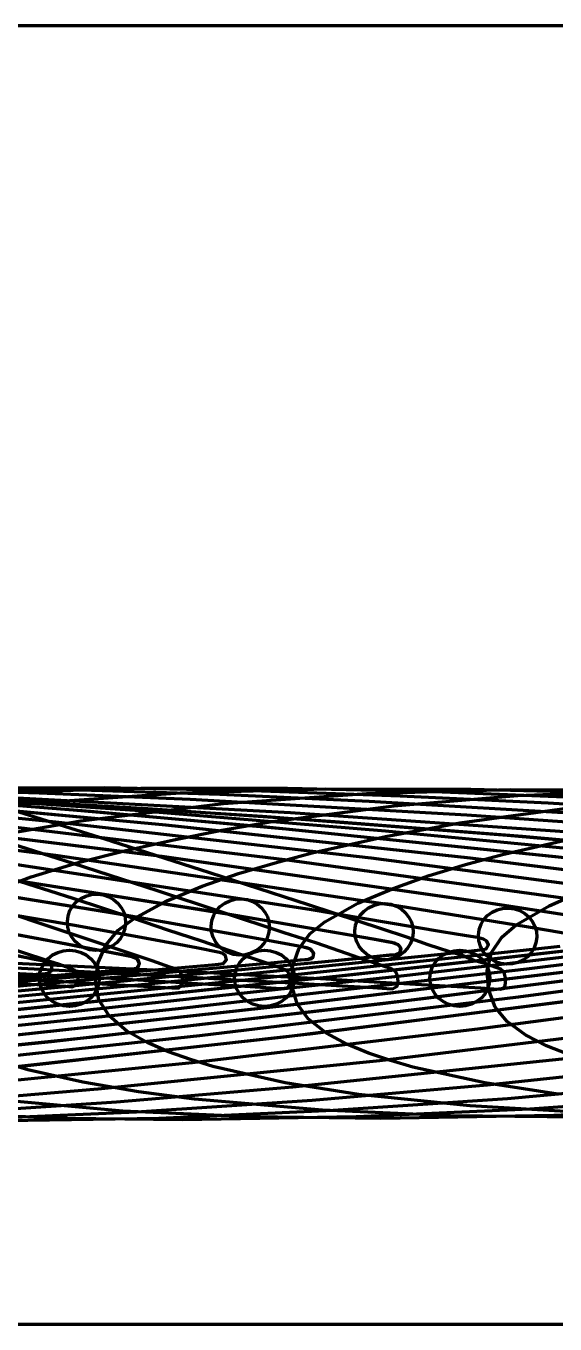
# Model space of a CAD drawing. Header units: millimetres. Extents: x 0 to 1189, y 0 to 841.
# Drawn here: x 629.9 to 667.5, y 416.7 to 508.9 of the extents above; entities that cross this region are included whole.
import ezdxf

# ---------------------------------------------------------------- set-up
doc = ezdxf.new("R2010")
doc.units = ezdxf.units.MM
doc.layers.add('1', color=7, linetype='Continuous', true_color=0xffffff)

msp = doc.modelspace()

# ---------------------------------------------------------------- linework, layer by layer
at = {"layer": '1', "color": 8, "linetype": 'Continuous', "lineweight": 70}
for p, q in [((957.216019, 508.902458), (87.17971, 508.902458)), ((87.17971, 416.74097), (957.216019, 416.74097))]:
    msp.add_line(p, q, dxfattribs=at)
at = {"layer": '1', "color": 163, "linetype": 'Continuous', "lineweight": 70}
for points in [[(510.510753, 445.071872), (546.526774, 444.375899), (582.530985, 443.173959), (602.778455, 442.28411), (623.021223, 441.24826), (628.6885, 440.94415), (631.182232, 440.812899), (632.278961, 440.745471), (632.710048, 440.722583), (633.14475, 440.687958), (633.499505, 440.855178), (633.591692, 441.265542), (633.375854, 441.841684), (632.794215, 442.087825), (632.196364, 442.288493), (631.592076, 442.482396), (614.468207, 448.110369), (591.502991, 455.191431), (568.400451, 461.812872), (545.176184, 467.956459), (521.836584, 473.622078), (500.993655, 478.255843)], [(510.510753, 445.071872), (546.526774, 444.375899), (582.530986, 443.173959), (602.778455, 442.28411), (623.021223, 441.24826), (628.6885, 440.94415), (631.182232, 440.812899), (632.278961, 440.745471), (632.710048, 440.722583), (633.14475, 440.687958), (633.499505, 440.855178), (633.591692, 441.265542), (633.375854, 441.841684), (632.794215, 442.087825), (632.196364, 442.288493), (631.592076, 442.482396), (614.468207, 448.110369), (591.502991, 455.191431), (568.400451, 461.812872), (545.176184, 467.956459), (521.836584, 473.622078), (500.993655, 478.255843)], [(506.518779, 432.538716), (539.089506, 434.714153), (571.651016, 437.034467), (604.204994, 439.473186), (628.613377, 441.40785), (630.646806, 441.574731), (631.073728, 441.607152), (631.497688, 441.648543), (631.74267, 441.908004), (631.706307, 442.196221), (631.558279, 442.356092), (631.351064, 442.442133), (631.008047, 442.531293), (630.388005, 442.657426), (629.278685, 442.873587), (627.297446, 443.259309), (616.614196, 445.285628), (597.579518, 448.654952), (578.498834, 451.742581), (559.374347, 454.55004), (540.211245, 457.081092), (521.012211, 459.323946), (501.780157, 461.259247)], [(506.455092, 432.534914), (539.014538, 434.708695), (571.562127, 437.027907), (604.09846, 439.46528), (628.49122, 441.397106), (630.523182, 441.559782), (631.37901, 441.623802), (631.708666, 441.809483), (631.720121, 442.156194), (631.42893, 442.418931), (631.056123, 442.516752), (630.435598, 442.647984), (629.326109, 442.866626), (627.344884, 443.24882), (616.660464, 445.276922), (597.622598, 448.647649), (578.536063, 451.736859), (559.405535, 454.545688), (540.235677, 457.078035), (521.029299, 459.322064), (501.788794, 461.258441)], [(504.507854, 431.140531), (534.608183, 433.0873), (564.685489, 435.324269), (594.74476, 437.746302), (624.785966, 440.327908), (647.302292, 442.392388), (649.17791, 442.566985), (649.96724, 442.638286), (650.278072, 442.792169), (650.330196, 443.067211), (650.145014, 443.322984), (649.831767, 443.460212), (649.25737, 443.575309), (648.229292, 443.763647), (646.394413, 444.093828), (636.499127, 445.8436), (610.041644, 450.112287), (583.497657, 453.833348), (559.841132, 456.687733), (536.132186, 459.089453), (512.375463, 460.981107)], [(505.099508, 431.174801), (535.282172, 433.13478), (565.442724, 435.383499), (595.589355, 437.816769), (625.723831, 440.41118), (648.313064, 442.490488), (649.366972, 442.589993), (649.833642, 442.629734), (650.18325, 442.704308), (650.320191, 442.876816), (650.324039, 443.094335), (650.103126, 443.351693), (649.513564, 443.531531), (647.444333, 443.902266), (645.373483, 444.281084), (635.548846, 446.00646), (609.285244, 450.226121), (582.941484, 453.905512), (565.340866, 456.063791), (547.70975, 457.976311), (530.054387, 459.625438), (512.370516, 460.981428)], [(513.262972, 432.550264), (544.759261, 434.711889), (576.244905, 437.0361), (607.720802, 439.489886), (631.319073, 441.438984), (634.268335, 441.686266), (637.21712, 441.943849), (637.492559, 441.958182), (637.764683, 442.012718), (637.915305, 442.172427), (637.940222, 442.390844), (637.808736, 442.635611), (637.55757, 442.763494), (637.122132, 442.874711), (631.789109, 443.893708), (626.450609, 444.889088), (607.431455, 448.226723), (588.367778, 451.283423), (569.259434, 454.058265), (553.944645, 456.079112), (538.607457, 457.917789), (523.247696, 459.565891), (507.868779, 461.009537)], [(514.717805, 431.313952), (543.992547, 433.271428), (573.242472, 435.529461), (602.472304, 437.985767), (631.681801, 440.61545), (653.572649, 442.724149), (655.396152, 442.90272), (656.163317, 442.976447), (656.467874, 443.119731), (656.533554, 443.370883), (656.383709, 443.624335), (656.090316, 443.774698), (655.531294, 443.884417), (654.530354, 444.062653), (652.744256, 444.375498), (643.112014, 446.032493), (617.360476, 450.073786), (591.528365, 453.595901), (568.509011, 456.297358), (545.440938, 458.569582), (522.328372, 460.356953), (522.328372, 460.356953), (509.205734, 461.122496)], [(513.323784, 431.231141), (542.475134, 433.161001), (571.607899, 435.397426), (600.725793, 437.834539), (629.82893, 440.443417), (651.643745, 442.53586), (655.732391, 442.944205), (656.160567, 442.978015), (656.464556, 443.114502), (656.517381, 443.439699), (656.351169, 443.655613), (655.865286, 443.821051), (655.353948, 443.918904), (654.548623, 444.062146), (644.779903, 445.754497), (618.667099, 449.881121), (592.478753, 453.475345), (574.981509, 455.580161), (557.455242, 457.442664), (539.90328, 459.045216), (522.333599, 460.356602), (522.333599, 460.356602), (509.292512, 461.11807)], [(668.079141, 444.502633), (667.132476, 444.660667), (665.443942, 444.938837), (656.337789, 446.410278), (631.998139, 449.996783), (607.58978, 453.121008), (585.84477, 455.516608), (564.058442, 457.529842), (542.23419, 459.108645), (542.23419, 459.108645), (526.745754, 459.920412), (511.243611, 460.427111), (495.732477, 460.519377), (480.227288, 460.091641), (472.115692, 459.624539), (464.017741, 458.963902), (455.940763, 458.082673), (447.89769, 456.939645), (439.907107, 455.479491)], [(668.079141, 444.502633), (667.132476, 444.660667), (665.443942, 444.938837), (656.337789, 446.410278), (631.998139, 449.996783), (607.58978, 453.121008), (585.84477, 455.516608), (564.058442, 457.529842), (542.23419, 459.108645), (542.23419, 459.108645), (526.745754, 459.920412), (511.243611, 460.427111), (495.732477, 460.519377), (480.227288, 460.091641), (472.115692, 459.624539), (464.017741, 458.963902), (455.940763, 458.082673), (447.89769, 456.939645), (439.907107, 455.479491)], [(491.864017, 430.832075), (522.52559, 432.720519), (553.170706, 434.898496), (583.803946, 437.251945), (614.425934, 439.748053), (637.382737, 441.735732), (643.120403, 442.249143), (643.570273, 442.294354), (643.923164, 442.332667), (644.138312, 442.609435), (644.068927, 442.886695), (643.87725, 443.037761), (643.642984, 443.124293), (642.014312, 443.445456), (640.379843, 443.750177), (637.811287, 444.228581), (633.223008, 445.062004), (605.346411, 449.742459), (577.376936, 453.814911), (562.427034, 455.742856), (547.454177, 457.496852), (532.462456, 459.06831), (517.452503, 460.444065)], [(491.864017, 430.832075), (522.52559, 432.720519), (553.170706, 434.898496), (583.803946, 437.251945), (614.425934, 439.748053), (637.382737, 441.735732), (643.120403, 442.249143), (643.570273, 442.294354), (643.923164, 442.332667), (644.138312, 442.609435), (644.068927, 442.886695), (643.87725, 443.037761), (643.642984, 443.124293), (642.014312, 443.445456), (640.379843, 443.750177), (637.811287, 444.228581), (633.223008, 445.062004), (605.346411, 449.742459), (577.376936, 453.814911), (562.427034, 455.742856), (547.454177, 457.496852), (532.462456, 459.06831), (517.452503, 460.444065)], [(517.461707, 432.826003), (549.339663, 435.041377), (581.20711, 437.414108), (613.064284, 439.920879), (636.947171, 441.916533), (637.415657, 441.95579), (637.774874, 442.016104), (637.9461, 442.324464), (637.852195, 442.591942), (637.652241, 442.727991), (637.416362, 442.804535), (635.49646, 443.188686), (633.57141, 443.555369), (631.646358, 443.920744), (621.371495, 445.807741), (593.898674, 450.426562), (566.337725, 454.457706), (547.918068, 456.824102), (529.465129, 458.92263), (510.982135, 460.734866)], [(670.914311, 445.36453), (662.129471, 446.723405), (638.661658, 450.045416), (615.137208, 452.938896), (594.187798, 455.158073), (573.2038, 457.023059), (552.181946, 458.484794), (552.181946, 458.484794), (537.138495, 459.239839), (522.079445, 459.704715), (507.016735, 459.778611), (491.957033, 459.360676), (484.081908, 458.911263), (476.219695, 458.277578), (468.37258, 457.432543), (460.561367, 456.336457), (452.806419, 454.935984), (445.124076, 453.141946)], [(671.647788, 446.481575), (648.269878, 449.710492), (624.83758, 452.515408), (612.321197, 453.842816), (599.792913, 455.049806), (587.252511, 456.129772), (574.701697, 457.07175), (562.142854, 457.860178), (562.142854, 457.860178), (547.697936, 458.552597), (533.249568, 458.976244), (518.793139, 459.042927), (504.337998, 458.659181), (496.78311, 458.246866), (489.243088, 457.666039), (481.720093, 456.89186), (474.217426, 455.886936), (466.742881, 454.598515), (459.35349, 452.956137), (455.213228, 451.814672), (451.13009, 450.468839), (447.13207, 448.822007), (445.199054, 447.843257)], [(671.647788, 446.481575), (648.269878, 449.710492), (624.83758, 452.515408), (612.321197, 453.842816), (599.792913, 455.049806), (587.252511, 456.129772), (574.701697, 457.07175), (562.142854, 457.860178), (562.142854, 457.860178), (547.697936, 458.552597), (533.249568, 458.976244), (518.793139, 459.042927), (504.337998, 458.659181), (496.78311, 458.246866), (489.243088, 457.666039), (481.720093, 456.89186), (474.217426, 455.886936), (466.742881, 454.598515), (459.35349, 452.956137), (455.213228, 451.814672), (451.13009, 450.468839), (447.13207, 448.822007), (445.199054, 447.843257)], [(672.122196, 445.169596), (663.247847, 446.553767), (639.539301, 449.929082), (615.779154, 452.865574), (594.620572, 455.11572), (573.423504, 457.005484), (552.188979, 458.484387), (552.188979, 458.484387), (537.175468, 459.238314), (522.156091, 459.703249), (507.126703, 459.779731), (492.103021, 459.367414), (484.252687, 458.922867), (476.418369, 458.29607), (468.602393, 457.460648), (460.808402, 456.375616), (453.044499, 454.984421), (445.359258, 453.204509)], [(676.771033, 446.89315), (654.416019, 449.825108), (632.013566, 452.373881), (612.06761, 454.325787), (592.092836, 455.962312), (572.096645, 457.235993), (572.096645, 457.235993), (557.975009, 457.876491), (543.851636, 458.257976), (529.721714, 458.298471), (515.589387, 457.906763)], [(676.771033, 446.89315), (654.416019, 449.825108), (632.013566, 452.373881), (612.06761, 454.325787), (592.092836, 455.962312), (572.096645, 457.235993), (572.096645, 457.235993), (557.975009, 457.876491), (543.851636, 458.257976), (529.721714, 458.298471), (515.589387, 457.906763)], [(552.904119, 433.419937), (581.323885, 435.694631), (609.72706, 438.182262), (638.113364, 440.857523), (659.389069, 443.009585), (661.161568, 443.194976), (662.153485, 443.298636), (662.372722, 443.321821), (662.581214, 443.379638), (662.736565, 443.674282), (662.624831, 443.928841), (662.38704, 444.06968), (661.962836, 444.175527), (661.185007, 444.299266), (659.422952, 444.597952), (650.025768, 446.171402), (624.909547, 450.002457), (599.722107, 453.338547), (577.283177, 455.895822), (554.80064, 458.04533)], [(552.904119, 433.419937), (581.323885, 435.694631), (609.72706, 438.182262), (638.113364, 440.857523), (659.389069, 443.009585), (661.161568, 443.194976), (662.153485, 443.298636), (662.372722, 443.321821), (662.581214, 443.379638), (662.736565, 443.674282), (662.624831, 443.928841), (662.38704, 444.06968), (661.962836, 444.175527), (661.185007, 444.299266), (659.422952, 444.597952), (650.025768, 446.171402), (624.909547, 450.002457), (599.722107, 453.338547), (577.283177, 455.895822), (554.80064, 458.04533)], [(683.051134, 447.131988), (661.470397, 449.819591), (639.853543, 452.156975), (620.611575, 453.946897), (601.342432, 455.446924), (582.048249, 456.611899), (582.048249, 456.611899), (568.433045, 457.1935), (554.816181, 457.533556), (541.194051, 457.559852), (527.570649, 457.187106), (520.447936, 456.802539), (513.338544, 456.265253)], [(683.00125, 447.13771), (661.434382, 449.824128), (639.826259, 452.159896), (620.590244, 453.948795), (601.329008, 455.447885), (582.048139, 456.611915), (582.048139, 456.611915), (568.433749, 457.193477), (554.813077, 457.533594), (541.197091, 457.559875), (527.593686, 457.188121), (520.474036, 456.804205), (513.359119, 456.267071)], [(669.772652, 449.673934), (648.600095, 451.852354), (634.468524, 453.126415), (620.323229, 454.25111), (606.166279, 455.213009), (592.004268, 455.987611), (592.004268, 455.987611), (578.9025, 456.510405), (565.801055, 456.809212), (552.703266, 456.821802), (539.616808, 456.469922), (531.397987, 456.02355), (523.185754, 455.366814), (514.996203, 454.4557)], [(667.535135, 449.919621), (646.970847, 452.006553), (633.244692, 453.229836), (619.507444, 454.311146), (605.759686, 455.238011), (591.993694, 455.988116), (591.993694, 455.988116), (578.705896, 456.516635), (565.409514, 456.814084), (552.10875, 456.814351), (538.808231, 456.434316), (531.854543, 456.053512), (524.913774, 455.524517), (517.988028, 454.822459)], [(685.079512, 449.549018), (665.151001, 451.347268), (651.852905, 452.397459), (638.545156, 453.322914), (625.229403, 454.111317), (611.904982, 454.739549), (611.904982, 454.739549), (599.748749, 455.147604), (587.588055, 455.36351), (575.43102, 455.342553), (563.283526, 455.016661), (555.653929, 454.620514), (548.029947, 454.043237), (540.424939, 453.243738), (532.862098, 452.155892), (525.357444, 450.677004), (521.84678, 449.786716), (518.386808, 448.727343)], [(675.452304, 449.812747), (655.437921, 451.7261), (637.626963, 453.191472), (619.797941, 454.417599), (601.948429, 455.363869), (601.948429, 455.363869), (589.196788, 455.832705), (576.439817, 456.08901), (563.679104, 456.077131), (550.918653, 455.720495), (542.913458, 455.281923), (534.925734, 454.641625), (526.959455, 453.753674), (519.022013, 452.541969)], [(675.452304, 449.812747), (655.437921, 451.7261), (637.626963, 453.191472), (619.797941, 454.417599), (601.948429, 455.363869), (601.948429, 455.363869), (589.196788, 455.832705), (576.439817, 456.08901), (563.679104, 456.077131), (550.918653, 455.720495), (542.913458, 455.281923), (534.925734, 454.641625), (526.959455, 453.753674), (519.022013, 452.541969)], [(683.591616, 449.692539), (664.067684, 451.437145), (646.695167, 452.771602), (629.307335, 453.88574), (611.906497, 454.739495), (611.906497, 454.739495), (599.593649, 455.151656), (587.280278, 455.366137), (574.964402, 455.33617), (562.649691, 454.989827), (554.923728, 454.573689), (547.214106, 453.969144), (539.524718, 453.131203), (531.862161, 451.985348), (524.266843, 450.416944), (519.804197, 449.188534)], [(553.087845, 452.856598), (563.869566, 453.937644), (574.686002, 454.589671), (585.516685, 454.918719), (596.352455, 454.993411), (607.188249, 454.863214), (618.02093, 454.565877), (628.848799, 454.130997), (648.685694, 453.05066), (668.505131, 451.683584), (688.307559, 450.082715)], [(553.087845, 452.856598), (563.869566, 453.937644), (574.686002, 454.589671), (585.516685, 454.918719), (596.352455, 454.993411), (607.188249, 454.863214), (618.02093, 454.565877), (628.848799, 454.130997), (648.685694, 453.05066), (668.505131, 451.683584), (688.307559, 450.082715)], [(566.538908, 452.790882), (577.212869, 453.89844), (587.923723, 454.559488), (598.649305, 454.880781), (609.380173, 454.937276), (620.111029, 454.783531), (630.838411, 454.460326), (641.560474, 453.999612), (661.202834, 452.883227), (680.829769, 451.518513), (700.445378, 449.988747)], [(566.538908, 452.790882), (577.212869, 453.89844), (587.923723, 454.559488), (598.649305, 454.880781), (609.380173, 454.937276), (620.111029, 454.783531), (630.838411, 454.460326), (641.560474, 453.999612), (661.202834, 452.883227), (680.829769, 451.518513), (700.445378, 449.988747)], [(579.98997, 452.725165), (590.555667, 453.858916), (601.16105, 454.528033), (611.783357, 454.840358), (622.409594, 454.877502), (633.033787, 454.700039), (643.65424, 454.352696), (654.270804, 453.86954), (673.721545, 452.721738), (693.154398, 451.35615), (712.583197, 449.894779)], [(579.98997, 452.725165), (590.555667, 453.858916), (601.16105, 454.528033), (611.783357, 454.840358), (622.409594, 454.877502), (633.033787, 454.700039), (643.65424, 454.352696), (654.270804, 453.86954), (673.721545, 452.721738), (693.154398, 451.35615), (712.583197, 449.894779)], [(593.441033, 452.659449), (603.898535, 453.820509), (614.397535, 454.501539), (624.915194, 454.808049), (635.437524, 454.82483), (645.957312, 454.618815), (656.472055, 454.241948), (666.98188, 453.734048), (686.238636, 452.559636), (705.479965, 451.195066), (724.721016, 449.800811)], [(593.441033, 452.659449), (603.898535, 453.820509), (614.397535, 454.501539), (624.915194, 454.808049), (635.437524, 454.82483), (645.957312, 454.618815), (656.472055, 454.241948), (666.98188, 453.734048), (686.238636, 452.559636), (705.479965, 451.195066), (724.721016, 449.800811)], [(606.892096, 452.593732), (617.24126, 453.782308), (627.633721, 454.476183), (638.046523, 454.778168), (648.464895, 454.775296), (658.880594, 454.539993), (669.290247, 454.131261), (679.693689, 453.595848), (698.755113, 452.396759), (717.805933, 451.036722), (736.858835, 449.706843)], [(606.892096, 452.593732), (617.24126, 453.782308), (627.633721, 454.476183), (638.046523, 454.778168), (648.464895, 454.775296), (658.880594, 454.539993), (669.290247, 454.131261), (679.693689, 453.595848), (698.755113, 452.396759), (717.805933, 451.036722), (736.858835, 449.706843)], [(620.343159, 452.528016), (630.583254, 453.743432), (640.871861, 454.447435), (651.180203, 454.741121), (661.492833, 454.717642), (671.802743, 454.457255), (682.10711, 454.023713), (692.405306, 453.465307), (711.272351, 452.232292), (730.131108, 450.871975), (748.996655, 449.612875)], [(620.343159, 452.528016), (630.583254, 453.743432), (640.871861, 454.447435), (651.180203, 454.741121), (661.492833, 454.717642), (671.802743, 454.457255), (682.10711, 454.023713), (692.405306, 453.465307), (711.272351, 452.232292), (730.131108, 450.871975), (748.996655, 449.612875)], [(633.794222, 452.462299), (643.92619, 453.704544), (654.109416, 454.418274), (664.31312, 454.703405), (674.520806, 454.659178), (684.725335, 454.374238), (694.924212, 453.917623), (705.116794, 453.337463), (723.789603, 452.065564), (742.456019, 450.703054), (761.134474, 449.518907)], [(633.794222, 452.462299), (643.92619, 453.704544), (654.109416, 454.418274), (664.31312, 454.703405), (674.520806, 454.659178), (684.725335, 454.374238), (694.924212, 453.917623), (705.116794, 453.337463), (723.789603, 452.065564), (742.456019, 450.703054), (761.134474, 449.518907)], [(647.245285, 452.396582), (656.011524, 453.539036), (664.823137, 454.256445), (673.656632, 454.612707), (682.497347, 454.676383), (691.33726, 454.514375), (700.172788, 454.185629), (709.002819, 453.736224), (717.827647, 453.199999), (736.30662, 451.90374), (754.782054, 450.547374), (773.272293, 449.424939)], [(647.245285, 452.396582), (656.011524, 453.539036), (664.823137, 454.256445), (673.656632, 454.612707), (682.497347, 454.676383), (691.33726, 454.514375), (700.172788, 454.185629), (709.002819, 453.736224), (717.827647, 453.199999), (736.30662, 451.90374), (754.782054, 450.547374), (773.272293, 449.424939)], [(660.696348, 452.330866), (669.367203, 453.497734), (678.08612, 454.227738), (686.828189, 454.582496), (695.577743, 454.632669), (704.32614, 454.449598), (713.069537, 454.096976), (721.806884, 453.624268), (730.538758, 453.067171), (744.253122, 452.083978), (757.965022, 451.048611), (771.680394, 450.077153), (785.410112, 449.330971)], [(660.696348, 452.330866), (669.367203, 453.497734), (678.08612, 454.227738), (686.828189, 454.582496), (695.577743, 454.632669), (704.32614, 454.449598), (713.069537, 454.096976), (721.806884, 453.624268), (730.538758, 453.067171), (744.253122, 452.083978), (757.965022, 451.048611), (771.680394, 450.077153), (785.410112, 449.330971)], [(610.489236, 443.265285), (639.450553, 441.869633), (643.24022, 441.672961), (647.033755, 441.4604), (650.8199, 441.263766), (654.611945, 441.045575), (658.404489, 440.821217), (662.192991, 440.603456), (663.111175, 440.547469), (663.570673, 440.518451), (663.775473, 440.572293), (663.91965, 440.768611), (663.967287, 441.235356), (663.850668, 441.694731), (663.561021, 441.952607), (663.217037, 442.069937), (662.684117, 442.267769), (661.709396, 442.550501), (660.870794, 442.902325), (660.00266, 443.161914), (658.46737, 443.67224), (656.93981, 444.20681), (649.951529, 446.497572), (642.959923, 448.778938), (635.953034, 451.012817), (628.93587, 453.214122)], [(610.489236, 443.265285), (639.450553, 441.869633), (643.24022, 441.672961), (647.033755, 441.4604), (650.8199, 441.263766), (654.611945, 441.045575), (658.404489, 440.821217), (662.192991, 440.603456), (663.111175, 440.547469), (663.570673, 440.518451), (663.775473, 440.572293), (663.91965, 440.768611), (663.967287, 441.235356), (663.850668, 441.694731), (663.561021, 441.952607), (663.217037, 442.069937), (662.684117, 442.267769), (661.709396, 442.550501), (660.870794, 442.902325), (660.00266, 443.161914), (658.46737, 443.67224), (656.93981, 444.20681), (649.951529, 446.497572), (642.959923, 448.778938), (635.953034, 451.012817), (628.93587, 453.214122)], [(610.489236, 443.265285), (639.450553, 441.869633), (643.24022, 441.672961), (647.033755, 441.4604), (650.8199, 441.263766), (654.611945, 441.045575), (658.404489, 440.821217), (662.192991, 440.603456), (663.111175, 440.547469), (663.570673, 440.518451), (663.775473, 440.572293), (663.91965, 440.768611), (663.967287, 441.235356), (663.850668, 441.694731), (663.561021, 441.952607), (663.217037, 442.069937), (662.684117, 442.267769), (661.709396, 442.550501), (660.870794, 442.902325), (660.00266, 443.161914), (658.46737, 443.67224), (656.93981, 444.20681), (649.951529, 446.497572), (642.959923, 448.778938), (635.953034, 451.012817), (628.93587, 453.214122)], [(610.489236, 443.265285), (639.450553, 441.869633), (643.24022, 441.672961), (647.033755, 441.4604), (650.8199, 441.263766), (654.611945, 441.045575), (658.404489, 440.821217), (662.192991, 440.603456), (663.111175, 440.547469), (663.570673, 440.518451), (663.775473, 440.572293), (663.91965, 440.768611), (663.967287, 441.235356), (663.850668, 441.694731), (663.561021, 441.952607), (663.217037, 442.069937), (662.684117, 442.267769), (661.709396, 442.550501), (660.870794, 442.902325), (660.00266, 443.161914), (658.46737, 443.67224), (656.93981, 444.20681), (649.951529, 446.497572), (642.959923, 448.778938), (635.953034, 451.012817), (628.93587, 453.214122)], [(626.990736, 447.267134), (630.260005, 448.483999), (633.598263, 449.498778), (636.978017, 450.368755), (640.382832, 451.130242), (643.806561, 451.803416), (647.245285, 452.396582)], [(626.990736, 447.267134), (630.260005, 448.483999), (633.598263, 449.498778), (636.978017, 450.368755), (640.382832, 451.130242), (643.806561, 451.803416), (647.245285, 452.396582)], [(628.471024, 451.538547), (633.794222, 452.462299)], [(628.471024, 451.538547), (633.794222, 452.462299)], [(669.413413, 431.761144), (661.441493, 432.230802), (653.498278, 433.048868), (648.291934, 433.867282), (643.153487, 435.035132), (641.567021, 435.511713), (640.006348, 436.06628), (638.487114, 436.726561), (637.046965, 437.544413), (635.789475, 438.618851), (635.077416, 439.756328), (634.827458, 441.072656), (635.023862, 442.406527), (635.566422, 443.640414), (636.42426, 444.674687), (637.494836, 445.497754), (639.888225, 446.792259), (642.404038, 447.832063), (644.978036, 448.71835), (647.587368, 449.494952), (650.22006, 450.188468), (655.43753, 451.360596), (660.696348, 452.330866)], [(669.413413, 431.761144), (661.441493, 432.230802), (653.498278, 433.048868), (648.291934, 433.867282), (643.153487, 435.035132), (641.567021, 435.511713), (640.006348, 436.06628), (638.487114, 436.726561), (637.046965, 437.544413), (635.789475, 438.618851), (635.077416, 439.756328), (634.827458, 441.072656), (635.023862, 442.406527), (635.566422, 443.640414), (636.42426, 444.674687), (637.494836, 445.497754), (639.888225, 446.792259), (642.404038, 447.832063), (644.978036, 448.71835), (647.587368, 449.494952), (650.22006, 450.188468), (655.43753, 451.360596), (660.696348, 452.330866)], [(627.767704, 442.102474), (642.045405, 441.339799), (645.614277, 441.137959), (649.183174, 440.939574), (652.751654, 440.724444), (654.536459, 440.636197), (655.53236, 440.560795), (655.928681, 440.544604), (656.248353, 440.735554), (656.318963, 441.018161), (656.312609, 441.316548), (656.239239, 441.601493), (656.071382, 441.842795), (655.794995, 441.986275), (655.500542, 442.089481), (655.035336, 442.241721), (654.202297, 442.511366), (652.729905, 443.035862), (650.486801, 443.794793), (648.230334, 444.511189), (643.738018, 446.006592), (639.242298, 447.491641), (633.233444, 449.434474), (627.216742, 451.351366)], [(627.767704, 442.102474), (642.045405, 441.339799), (645.614277, 441.137959), (649.183174, 440.939574), (652.751654, 440.724444), (654.536459, 440.636197), (655.53236, 440.560795), (655.928681, 440.544604), (656.248353, 440.735554), (656.318963, 441.018161), (656.312609, 441.316548), (656.239239, 441.601493), (656.071382, 441.842795), (655.794995, 441.986275), (655.500542, 442.089481), (655.035336, 442.241721), (654.202297, 442.511366), (652.729905, 443.035862), (650.486801, 443.794793), (648.230334, 444.511189), (643.738018, 446.006592), (639.242298, 447.491641), (633.233444, 449.434474), (627.216742, 451.351366)], [(667.667904, 433.071171), (662.480294, 433.859135), (657.356565, 434.984647), (655.772913, 435.44324), (654.211872, 435.97471), (652.687285, 436.604704), (651.23445, 437.383744), (649.939665, 438.402155), (649.154603, 439.485033), (648.780934, 440.76682), (648.831819, 442.108654), (649.259696, 443.377983), (650.061709, 444.446984), (651.10714, 445.292062), (653.470847, 446.615129), (655.965943, 447.673126), (658.521416, 448.575099), (661.113793, 449.366026), (663.730513, 450.072501), (668.91739, 451.270836)], [(667.667904, 433.071171), (662.480294, 433.859135), (657.356565, 434.984647), (655.772913, 435.44324), (654.211872, 435.97471), (652.687285, 436.604704), (651.23445, 437.383744), (649.939665, 438.402155), (649.154603, 439.485033), (648.780934, 440.76682), (648.831819, 442.108654), (649.259696, 443.377983), (650.061709, 444.446984), (651.10714, 445.292062), (653.470847, 446.615129), (655.965943, 447.673126), (658.521416, 448.575099), (661.113793, 449.366026), (663.730513, 450.072501), (668.91739, 451.270836)], [(628.990959, 441.656378), (635.918692, 441.290857), (642.844813, 440.880359), (645.442392, 440.73515), (648.039409, 440.571969), (648.463216, 440.612666), (648.607089, 440.769901), (648.666695, 440.97728), (648.648542, 441.405711), (648.464871, 441.790578), (647.961205, 442.038309), (647.42129, 442.213992), (646.577701, 442.501191), (645.068513, 443.011349), (642.374363, 443.920643), (639.963271, 444.715699), (637.555863, 445.522512), (633.254248, 446.954474), (628.936477, 448.337589)], [(628.990959, 441.656378), (635.918692, 441.290857), (642.844813, 440.880359), (645.442392, 440.73515), (648.039409, 440.571969), (648.463216, 440.612666), (648.607089, 440.769901), (648.666695, 440.97728), (648.648542, 441.405711), (648.464871, 441.790578), (647.961205, 442.038309), (647.42129, 442.213992), (646.577701, 442.501191), (645.068513, 443.011349), (642.374363, 443.920643), (639.963271, 444.715699), (637.555863, 445.522512), (633.254248, 446.954474), (628.936477, 448.337589)], [(747.766397, 447.955064), (754.125223, 447.419152), (755.316646, 447.317846), (755.506401, 447.304786), (755.641771, 447.256722), (755.706367, 447.104786), (755.680752, 446.939633), (755.484713, 446.857215), (754.155127, 446.627959), (752.826196, 446.392111), (738.654378, 443.929982), (719.717187, 440.895955), (700.735642, 438.154183), (681.71215, 435.738174), (662.642739, 433.710237)], [(747.766397, 447.955064), (754.125223, 447.419152), (755.316646, 447.317846), (755.506401, 447.304786), (755.641771, 447.256722), (755.706367, 447.104786), (755.680752, 446.939633), (755.484713, 446.857215), (754.155127, 446.627959), (752.826196, 446.392111), (738.654378, 443.929982), (719.717187, 440.895955), (700.735642, 438.154183), (681.71215, 435.738174), (662.642739, 433.710237)], [(712.987588, 447.732139), (719.810812, 447.007878), (721.089796, 446.869021), (721.320777, 446.816973), (721.398202, 446.600165), (721.311747, 446.387075), (721.08533, 446.321148), (718.224995, 445.848534), (702.964488, 443.405352), (682.578833, 440.409184), (662.15377, 437.699394), (641.690393, 435.294018), (621.187562, 433.256924)], [(712.987588, 447.732139), (719.810812, 447.007878), (721.089796, 446.869021), (721.320777, 446.816973), (721.398202, 446.600165), (721.311747, 446.387075), (721.08533, 446.321148), (718.224995, 445.848534), (702.964488, 443.405352), (682.578833, 440.409184), (662.15377, 437.699394), (641.690393, 435.294018), (621.187562, 433.256924)], [(724.580524, 447.806447), (731.357618, 447.134601), (732.62877, 447.008035), (732.742272, 446.976213), (732.814873, 446.885544), (732.832747, 446.710106), (732.754995, 446.555694), (732.411685, 446.481515), (729.624869, 446.008443), (714.748682, 443.562685), (694.873662, 440.559762), (674.958122, 437.844038), (655.002589, 435.439014), (635.005954, 433.408028)], [(724.580524, 447.806447), (731.357618, 447.134601), (732.62877, 447.008035), (732.742272, 446.976213), (732.814873, 446.885544), (732.832747, 446.710106), (732.754995, 446.555694), (732.411685, 446.481515), (729.624869, 446.008443), (714.748682, 443.562685), (694.873662, 440.559762), (674.958122, 437.844038), (655.002589, 435.439014), (635.005954, 433.408028)], [(736.173461, 447.880756), (742.552812, 447.293612), (743.749003, 447.184637), (744.085818, 447.15094), (744.2313, 447.079812), (744.271291, 446.91368), (744.256571, 446.79602), (744.178998, 446.719644), (743.944413, 446.666578), (743.702068, 446.630965), (743.3252, 446.567477), (742.654615, 446.448644), (741.454453, 446.239379), (726.894235, 443.777946), (707.440408, 440.749348), (687.944312, 438.012082), (668.405851, 435.594144), (648.824347, 433.559132)], [(736.173461, 447.880756), (742.552812, 447.293612), (743.749003, 447.184637), (744.085818, 447.15094), (744.2313, 447.079812), (744.271291, 446.91368), (744.256571, 446.79602), (744.178998, 446.719644), (743.944413, 446.666578), (743.702068, 446.630965), (743.3252, 446.567477), (742.654615, 446.448644), (741.454453, 446.239379), (726.894235, 443.777946), (707.440408, 440.749348), (687.944312, 438.012082), (668.405851, 435.594144), (648.824347, 433.559132)], [(668.38556, 435.895068), (666.859069, 436.500355), (665.394295, 437.243287), (664.069802, 438.210978), (663.225077, 439.243173), (662.738416, 440.482529), (662.643388, 441.816922), (662.951477, 443.112587), (663.694181, 444.214741), (664.712978, 445.082817), (667.047466, 446.434451), (669.521803, 447.512627)], [(668.38556, 435.895068), (666.859069, 436.500355), (665.394295, 437.243287), (664.069802, 438.210978), (663.225077, 439.243173), (662.738416, 440.482529), (662.643388, 441.816922), (662.951477, 443.112587), (663.694181, 444.214741), (664.712978, 445.082817), (667.047466, 446.434451), (669.521803, 447.512627)], [(619.689845, 441.75257), (630.196668, 441.195246), (636.07889, 440.853606), (638.667282, 440.707073), (639.806078, 440.641273), (640.253435, 440.613947), (640.698788, 440.5912), (640.995228, 440.881048), (641.016709, 441.312199), (640.867666, 441.715565), (640.517486, 441.96665), (640.097478, 442.084414), (638.863963, 442.522398), (632.965494, 444.485155), (627.070261, 446.460724)], [(619.689845, 441.75257), (630.196668, 441.195246), (636.07889, 440.853606), (638.667282, 440.707073), (639.806078, 440.641273), (640.253435, 440.613947), (640.698788, 440.5912), (640.995228, 440.881048), (641.016709, 441.312199), (640.867666, 441.715565), (640.517486, 441.96665), (640.097478, 442.084414), (638.863963, 442.522398), (632.965494, 444.485155), (627.070261, 446.460724)], [(506.017422, 429.884397), (520.893397, 429.995131), (535.771596, 430.473448), (550.641056, 431.20815), (565.492533, 432.161594), (590.522626, 434.157744), (615.523853, 436.505312), (640.50338, 439.116733), (665.458823, 441.969428), (684.154706, 444.284873)], [(506.017422, 429.884397), (520.893397, 429.995131), (535.771596, 430.473448), (550.641056, 431.20815), (565.492533, 432.161594), (590.522626, 434.157744), (615.523853, 436.505312), (640.50338, 439.116733), (665.458823, 441.969428), (684.154706, 444.284873)], [(442.382972, 430.377796), (447.881786, 429.965364), (458.703226, 429.477501), (469.534797, 429.304872), (485.947889, 429.461565), (502.355085, 429.96979), (518.752371, 430.710066), (535.137707, 431.660793), (562.761274, 433.639685), (590.356439, 435.939844), (617.927393, 438.464697), (645.473472, 441.190535), (666.113364, 443.387671), (667.832637, 443.574189)], [(442.382972, 430.377796), (447.881786, 429.965364), (458.703226, 429.477501), (469.534797, 429.304872), (485.947889, 429.461565), (502.355085, 429.96979), (518.752371, 430.710066), (535.137707, 431.660793), (562.761274, 433.639685), (590.356439, 435.939844), (617.927393, 438.464697), (645.473472, 441.190535), (666.113364, 443.387671), (667.832637, 443.574189)], [(444.683906, 431.900522), (449.976271, 431.155097), (455.285294, 430.595534), (460.607279, 430.180974), (471.088549, 429.683779), (481.576598, 429.498643), (497.465755, 429.63657), (513.352851, 430.1322), (529.228937, 430.868193), (545.090729, 431.817178), (571.831926, 433.798268), (598.550595, 436.112019), (625.248998, 438.664018), (651.926004, 441.430625), (671.916681, 443.665465)], [(445.090452, 431.834985), (450.409153, 431.103211), (455.748035, 430.554115), (461.101714, 430.148865), (471.623551, 429.667683), (482.145883, 429.495674), (498.089462, 429.650092), (514.03373, 430.159192), (529.970942, 430.90813), (545.891597, 431.870173), (572.728648, 433.871261), (599.540197, 436.202381), (626.333334, 438.771717), (653.106946, 441.557608), (663.140266, 442.666487), (673.16938, 443.813041)], [(445.352116, 435.425752), (446.960834, 434.790603), (451.073069, 433.534234), (455.264402, 432.594731), (459.503787, 431.862657), (463.76169, 431.285823), (468.03176, 430.828342), (472.311665, 430.469708), (482.428061, 429.926928), (492.551002, 429.701767), (507.888832, 429.789581), (523.226047, 430.249569), (538.551804, 430.962795), (553.862566, 431.892769), (579.672392, 433.851802), (605.458007, 436.158729), (631.221412, 438.718663), (656.961668, 441.504673), (676.248327, 443.759568)], [(445.352116, 435.425752), (446.960834, 434.790603), (451.073069, 433.534234), (455.264402, 432.594731), (459.503787, 431.862657), (463.76169, 431.285823), (468.03176, 430.828342), (472.311665, 430.469708), (482.428061, 429.926928), (492.551002, 429.701767), (507.888832, 429.789581), (523.226047, 430.249569), (538.551804, 430.962795), (553.862566, 431.892769), (579.672392, 433.851802), (605.458007, 436.158729), (631.221412, 438.718663), (656.961668, 441.504673), (676.248327, 443.759568)], [(511.001616, 431.088868), (520.168893, 430.532636), (529.351201, 430.282682), (543.270345, 430.332476), (557.175445, 430.770927), (571.069952, 431.488223), (584.955221, 432.434325), (608.349789, 434.433735), (631.704712, 436.809611), (655.028954, 439.477145), (678.324925, 442.413037)], [(517.609281, 431.947629), (522.649001, 431.404637), (527.698314, 431.010632), (532.75466, 430.733799), (537.817185, 430.554434), (542.885102, 430.459384), (556.405221, 430.540794), (569.915488, 431.009233), (583.414059, 431.760193), (596.889479, 432.740598), (619.586783, 434.796204), (642.243376, 437.233483), (664.867538, 439.974879), (687.461158, 443.002269)], [(517.609281, 431.947629), (522.649001, 431.404637), (527.698314, 431.010632), (532.75466, 430.733799), (537.817185, 430.554434), (542.885102, 430.459384), (556.405221, 430.540794), (569.915488, 431.009233), (583.414059, 431.760193), (596.889479, 432.740598), (619.586783, 434.796204), (642.243376, 437.233483), (664.867538, 439.974879), (687.461158, 443.002269)], [(519.49729, 430.561973), (525.494133, 430.355544), (531.490562, 430.260079), (545.482087, 430.379471), (559.473088, 430.872426), (573.460693, 431.635851), (587.428707, 432.623602), (610.960807, 434.682762), (634.456231, 437.109835), (657.922798, 439.826643), (681.361985, 442.816316)], [(517.913528, 430.080071), (532.371607, 430.169358), (546.817449, 430.637137), (561.25468, 431.372715), (575.681439, 432.332753), (599.989581, 434.347994), (624.262389, 436.727108), (648.508206, 439.384679), (672.728412, 442.299233)], [(517.968151, 430.07958), (532.40425, 430.170102), (546.831981, 430.637811), (561.253772, 431.372643), (575.670169, 432.331889), (599.968137, 434.34603), (624.231913, 436.723927), (648.469292, 439.380227), (672.677635, 442.293028)], [(516.376754, 435.161673), (521.718339, 433.690331), (527.177565, 432.660492), (532.682531, 431.914185), (538.212453, 431.381089), (543.751234, 431.014465), (549.297082, 430.778966), (554.849199, 430.65454), (567.804122, 430.713274), (580.743651, 431.162864), (593.671481, 431.901848), (606.588871, 432.873218), (628.345428, 434.917589), (650.056508, 437.352452), (671.73097, 440.102414)], [(519.677639, 434.179838), (524.410699, 433.138909), (529.190733, 432.359177), (534.001213, 431.76924), (538.824466, 431.333228), (543.654999, 431.019644), (548.491376, 430.805835), (553.333263, 430.678517), (566.244821, 430.683223), (579.142541, 431.089855), (592.029843, 431.794113), (604.906551, 432.735215), (626.592871, 434.736664), (648.234729, 437.135045), (669.841108, 439.850537)], [(662.642739, 433.710237), (650.206054, 432.611531), (637.748887, 431.775835), (625.275645, 431.234877), (612.792017, 431.051013), (604.469654, 431.175965), (596.155119, 431.553981), (587.862462, 432.264465), (583.73387, 432.786576), (579.62702, 433.458282), (575.557813, 434.330457), (572.552501, 435.171999), (569.62809, 436.258445)], [(662.642739, 433.710237), (650.206054, 432.611531), (637.748887, 431.775835), (625.275645, 431.234877), (612.792017, 431.051013), (604.469654, 431.175965), (596.155119, 431.553981), (587.862462, 432.264465), (583.73387, 432.786576), (579.62702, 433.458282), (575.557813, 434.330457), (572.552501, 435.171999), (569.62809, 436.258445)], [(669.172205, 431.42652), (660.054192, 431.525502), (650.943925, 431.917935), (641.860509, 432.70972), (637.882872, 433.234216), (633.927531, 433.90918), (630.014478, 434.794127), (627.47587, 435.544851)], [(669.172205, 431.42652), (660.054192, 431.525502), (650.943925, 431.917935), (641.860509, 432.70972), (637.882872, 433.234216), (633.927531, 433.90918), (630.014478, 434.794127), (627.47587, 435.544851)], [(635.005954, 433.408028), (622.410585, 432.355741), (609.797367, 431.544767), (597.169094, 431.022742), (584.531045, 430.864767), (576.106434, 431.017491), (567.691129, 431.438018)], [(635.005954, 433.408028), (622.410585, 432.355741), (609.797367, 431.544767), (597.169094, 431.022742), (584.531045, 430.864767), (576.106434, 431.017491), (567.691129, 431.438018)], [(648.824347, 433.559132), (636.309582, 432.483666), (623.775648, 431.660373), (611.226195, 431.128868), (598.666596, 430.957664), (590.294012, 431.096366), (581.929861, 431.495169), (573.589347, 432.237481), (569.438296, 432.781861)], [(648.824347, 433.559132), (636.309582, 432.483666), (623.775648, 431.660373), (611.226195, 431.128868), (598.666596, 430.957664), (590.294012, 431.096366), (581.929861, 431.495169), (573.589347, 432.237481), (569.438296, 432.781861)], [(676.461131, 433.861341), (664.099947, 432.73929), (651.716785, 431.891109), (639.31718, 431.340847), (626.906612, 431.144516)], [(676.461131, 433.861341), (664.099947, 432.73929), (651.716785, 431.891109), (639.31718, 431.340847), (626.906612, 431.144516)], [(677.990734, 432.866921), (665.678617, 432.006143), (653.34937, 431.446619), (641.009064, 431.238366), (632.78174, 431.337616), (624.560833, 431.67636)], [(677.990734, 432.866921), (665.678617, 432.006143), (653.34937, 431.446619), (641.009064, 431.238366), (632.78174, 431.337616), (624.560833, 431.67636)], [(679.633761, 432.120888), (667.37152, 431.552197), (655.098035, 431.332369), (645.933151, 431.444643), (636.776998, 431.85827), (627.649374, 432.683506)], [(679.633761, 432.120888), (667.37152, 431.552197), (655.098035, 431.332369), (645.933151, 431.444643), (636.776998, 431.85827), (627.649374, 432.683506)]]:
    msp.add_lwpolyline(points, dxfattribs=at)
for centre, major_axis, ratio in [((634.899692, 445.262541), (-2.069534, 0.0674), 0.965889), ((634.899692, 445.262541), (-2.069534, 0.0674), 0.965889), ((645.108945, 444.930047), (-2.069534, 0.0674), 0.965889), ((645.108945, 444.930047), (-2.069534, 0.0674), 0.965889), ((655.318198, 444.597553), (-2.069534, 0.0674), 0.965889), ((655.318198, 444.597553), (-2.069534, 0.0674), 0.965889), ((664.099613, 444.279765), (-2.069534, 0.0674), 0.965889), ((664.099613, 444.279765), (-2.069534, 0.0674), 0.965889), ((632.972189, 441.287753), (-2.128356, 0), 0.939693), ((632.972189, 441.287753), (-2.128356, 0), 0.939693), ((646.839455, 441.287753), (-2.128356, 0), 0.939693), ((646.839455, 441.287753), (-2.128356, 0), 0.939693), ((660.706721, 441.287753), (-2.128356, 0), 0.939693), ((660.706721, 441.287753), (-2.128356, 0), 0.939693)]:
    msp.add_ellipse(centre, major_axis=major_axis, ratio=ratio, dxfattribs=at)

doc.saveas('drawing.dxf')
